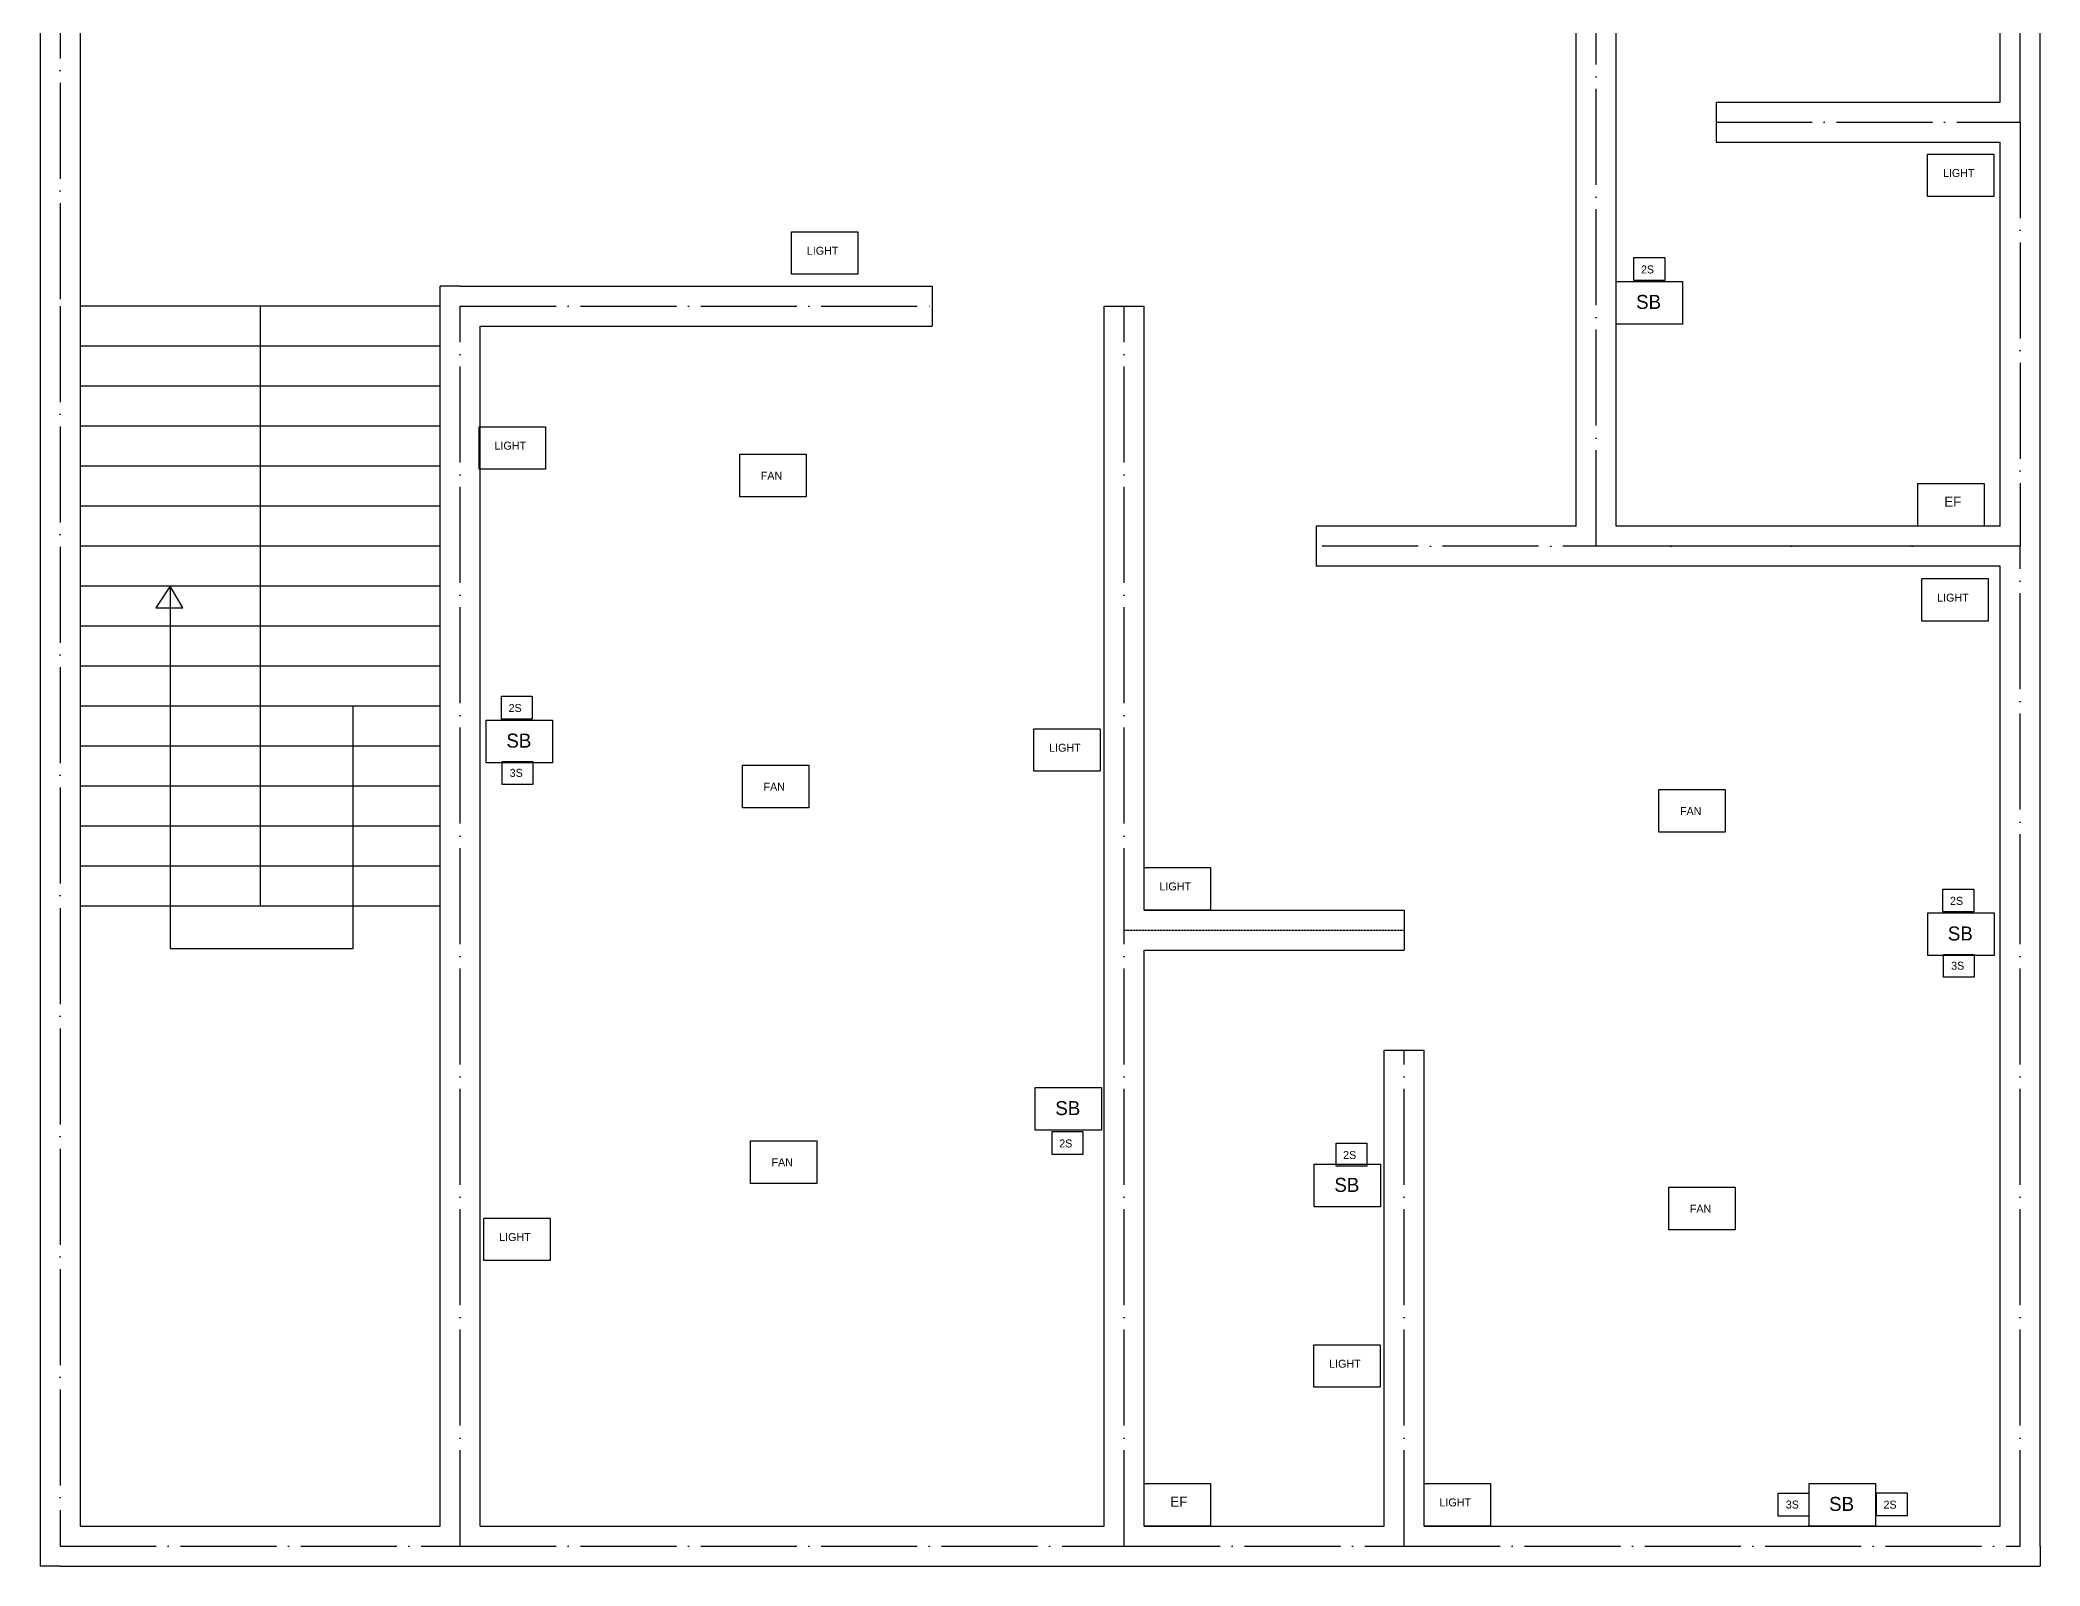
# Model space of a CAD drawing. Header units: feet. Extents: x 607 to 1125, y -337 to 426.
# Drawn here: x 606.8 to 1106.8, y -336.7 to 44.8 of the extents above; entities that cross this region are included whole.
import ezdxf

# ---------------------------------------------------------------- set-up
doc = ezdxf.new("R2010")
doc.units = ezdxf.units.FT
doc.header["$MEASUREMENT"] = 0
doc.linetypes.add('ACAD_ISO04W100', pattern=[30, 24, -3, 0, -3])
doc.linetypes.add('DASHED2', pattern=[0.375, 0.25, -0.125])

msp = doc.modelspace()

# ---------------------------------------------------------------- linework, layer by layer
at = {"linetype": 'ACAD_ISO04W100'}
for p, q in [((1101.81, 24.25), (1101.81, 130.25)), ((611.81, 94.25), (611.81, -21.75)), ((995.81, -81.75), (995.81, 82.25)), ((995.81, -81.75), (995.81, 24.25)), ((1025.81, 24.25), (1101.81, 24.25)), ((1101.81, 24.25), (1101.81, -81.75)), ((611.81, -21.75), (611.81, -331.75)), ((711.81, -331.75), (711.81, -21.75)), ((711.81, -21.75), (829.81, -21.75)), ((877.81, -331.75), (877.81, -21.75)), ((1101.81, -81.75), (925.81, -81.75)), ((1101.81, -81.75), (995.81, -81.75)), ((1101.81, -177.75), (1101.81, -81.75)), ((639.35, -91.75), (635.75, -97.18)), ((642.55, -97.18), (639.35, -91.75)), ((635.75, -97.18), (642.55, -97.18)), ((877.81, -331.75), (877.81, -177.75)), ((1101.81, -331.75), (1101.81, -177.75)), ((947.81, -331.75), (947.81, -207.75)), ((611.81, -331.75), (711.81, -331.75)), ((711.81, -331.75), (877.81, -331.75)), ((877.81, -331.75), (947.81, -331.75)), ((947.81, -331.75), (1101.81, -331.75))]:
    msp.add_line(p, q, dxfattribs=at)
for p, q in [((1106.81, 24.25), (1106.81, 130.25)), ((1096.81, 29.25), (1096.81, 125.25)), ((606.81, 94.25), (606.81, -21.75)), ((616.81, 94.25), (616.81, -21.75)), ((990.81, -76.75), (990.81, 82.25)), ((1000.81, -76.75), (1000.81, 82.25)), ((1025.81, 29.25), (1096.81, 29.25)), ((1025.81, 29.25), (1025.81, 19.25)), ((990.81, -76.75), (990.81, 24.25)), ((1000.81, -76.75), (1000.81, 24.25)), ((1106.81, -81.75), (1106.81, 24.25)), ((1025.81, 19.25), (1096.81, 19.25)), ((1096.81, -76.75), (1096.81, 19.25)), ((711.81, -16.75), (706.81, -16.75)), ((706.81, -21.75), (706.81, -16.75)), ((711.81, -16.75), (829.81, -16.75)), ((829.81, -16.75), (829.81, -26.75)), ((606.81, -21.75), (606.81, -331.75)), ((616.81, -21.75), (616.81, -326.75)), ((706.81, -21.75), (616.81, -21.75)), ((661.81, -21.75), (661.81, -171.75)), ((706.81, -326.75), (706.81, -21.75)), ((872.81, -326.75), (872.81, -21.75)), ((872.81, -21.75), (882.81, -21.75)), ((882.81, -172.75), (882.81, -21.75)), ((882.81, -172.75), (882.81, -21.75)), ((716.81, -326.75), (716.81, -26.75)), ((716.81, -26.75), (829.81, -26.75)), ((706.81, -31.75), (616.81, -31.75)), ((706.81, -41.75), (616.81, -41.75)), ((706.81, -51.75), (616.81, -51.75)), ((706.81, -61.75), (616.81, -61.75)), ((706.81, -71.75), (616.81, -71.75)), ((990.81, -76.75), (925.81, -76.75)), ((925.81, -76.75), (925.81, -86.75)), ((1096.81, -76.75), (1000.81, -76.75)), ((1096.81, -76.75), (1000.81, -76.75)), ((706.81, -81.75), (616.81, -81.75)), ((1101.81, -81.75), (995.81, -81.75)), ((1101.81, -81.75), (1005.81, -81.75)), ((1106.81, -177.75), (1106.81, -81.75)), ((1096.81, -86.75), (925.81, -86.75)), ((1096.81, -86.75), (995.81, -86.75)), ((1096.81, -177.75), (1096.81, -86.75)), ((706.81, -91.75), (616.81, -91.75)), ((639.35, -91.75), (639.35, -182.35)), ((706.81, -101.75), (616.81, -101.75)), ((706.81, -111.75), (616.81, -111.75)), ((706.81, -121.75), (616.81, -121.75)), ((685.09, -182.35), (685.09, -121.75)), ((706.81, -131.75), (616.81, -131.75)), ((706.81, -141.75), (616.81, -141.75)), ((706.81, -151.75), (616.81, -151.75)), ((706.81, -161.75), (616.81, -161.75)), ((706.81, -171.75), (616.81, -171.75)), ((882.81, -172.75), (947.81, -172.75)), ((947.81, -172.75), (947.81, -182.75)), ((1096.81, -326.75), (1096.81, -177.75)), ((1106.81, -331.75), (1106.81, -177.75)), ((639.35, -182.35), (685.09, -182.35)), ((882.81, -326.75), (882.81, -182.75)), ((882.81, -326.75), (882.81, -182.75)), ((882.81, -182.75), (947.81, -182.75)), ((942.81, -326.75), (942.81, -207.75)), ((942.81, -207.75), (952.81, -207.75)), ((952.81, -326.75), (952.81, -207.75)), ((616.81, -326.75), (706.81, -326.75)), ((716.81, -326.75), (872.81, -326.75)), ((882.81, -326.75), (942.81, -326.75)), ((952.81, -326.75), (1096.81, -326.75)), ((606.81, -331.75), (606.81, -336.75)), ((1106.81, -331.75), (1106.81, -336.75)), ((611.81, -336.75), (606.81, -336.75)), ((611.81, -336.75), (711.81, -336.75)), ((711.81, -336.75), (877.81, -336.75)), ((877.81, -336.75), (947.81, -336.75)), ((947.81, -336.75), (1101.81, -336.75)), ((1101.81, -336.75), (1106.81, -336.75))]:
    msp.add_line(p, q)
at = {"linetype": 'DASHED2'}
msp.add_line((877.81, -177.75), (947.81, -177.75), dxfattribs=at)
for points in [[(1078.68, 16.25), (1095.27, 16.25), (1095.27, 5.6), (1078.68, 5.6)], [(794.67, -3.18), (811.26, -3.18), (811.26, -13.83), (794.67, -13.83)], [(1000.81, -15.6), (1017.39, -15.6), (1017.39, -26.25), (1000.81, -26.25)], [(716.57, -51.92), (733.15, -51.92), (733.15, -62.57), (716.57, -62.57)], [(781.74, -58.81), (798.33, -58.81), (798.33, -69.46), (781.74, -69.46)], [(1076.28, -66.1), (1092.86, -66.1), (1092.86, -76.75), (1076.28, -76.75)], [(1077.23, -89.91), (1093.81, -89.91), (1093.81, -100.56), (1077.23, -100.56)], [(718.37, -125.27), (734.96, -125.27), (734.96, -135.92), (718.37, -135.92)], [(855.24, -127.42), (871.82, -127.42), (871.82, -138.08), (855.24, -138.08)], [(782.43, -136.57), (799.01, -136.57), (799.01, -147.22), (782.43, -147.22)], [(1011.55, -142.66), (1028.13, -142.66), (1028.13, -153.31), (1011.55, -153.31)], [(882.81, -162.1), (899.39, -162.1), (899.39, -172.75), (882.81, -172.75)], [(1078.74, -173.49), (1095.32, -173.49), (1095.32, -184.14), (1078.74, -184.14)], [(855.6, -217.15), (872.19, -217.15), (872.19, -227.8), (855.6, -227.8)], [(784.43, -230.45), (801.01, -230.45), (801.01, -241.11), (784.43, -241.11)], [(925.37, -236.33), (941.96, -236.33), (941.96, -246.99), (925.37, -246.99)], [(1014.01, -242.08), (1030.59, -242.08), (1030.59, -252.74), (1014.01, -252.74)], [(717.74, -249.75), (734.32, -249.75), (734.32, -260.41), (717.74, -260.41)], [(925.24, -281.42), (941.82, -281.42), (941.82, -292.08), (925.24, -292.08)], [(882.81, -316.1), (899.39, -316.1), (899.39, -326.75), (882.81, -326.75)], [(952.81, -316.1), (969.39, -316.1), (969.39, -326.75), (952.81, -326.75)], [(1049.06, -316.1), (1065.64, -316.1), (1065.64, -326.75), (1049.06, -326.75)]]:
    msp.add_lwpolyline(points, close=True)
at = {"linetype": 'ACAD_ISO04W100'}
for points in [[(1005.28, -9.66), (1012.98, -9.66), (1012.98, -15.37), (1005.28, -15.37)], [(722.18, -119.29), (729.88, -119.29), (729.88, -125), (722.18, -125)], [(722.32, -135.65), (730.01, -135.65), (730.01, -141.37), (722.32, -141.37)], [(1082.55, -167.51), (1090.24, -167.51), (1090.24, -173.22), (1082.55, -173.22)], [(1082.69, -183.87), (1090.38, -183.87), (1090.38, -189.58), (1082.69, -189.58)], [(859.86, -228.16), (867.55, -228.16), (867.55, -233.87), (859.86, -233.87)], [(930.81, -231.05), (938.5, -231.05), (938.5, -236.77), (930.81, -236.77)], [(1041.34, -318.58), (1049.04, -318.58), (1049.04, -324.3), (1041.34, -324.3)], [(1065.93, -318.47), (1073.62, -318.47), (1073.62, -324.19), (1065.93, -324.19)]]:
    msp.add_lwpolyline(points, close=True, dxfattribs=at)

# ---------------------------------------------------------------- texts
at = {"linetype": 'ACAD_ISO04W100', "attachment_point": 1}
for s, insert, char_height, width in [('LIGHT', (1082.55, 12.5), 2, 12.5818), ('LIGHT', (798.53, -6.93), 2, 12.5818), ('2S', (1007.05, -11.61), 2, 12.7755), ('SB', (1005.83, -18.98), 3.5, 15.6218), ('LIGHT', (720.43, -55.67), 2, 12.5818), ('FAN', (787.01, -63.17), 2, 9.6543), ('EF', (1082.85, -69.43), 2.5, 14.7641), ('LIGHT', (1081.09, -93.66), 2, 12.5818), ('2S', (723.95, -121.24), 2, 12.7755), ('SB', (723.4, -128.65), 3.5, 15.6218), ('LIGHT', (859.1, -131.18), 2, 12.5818), ('3S', (724.23, -137.46), 2, 5.7878), ('FAN', (787.69, -140.94), 2, 9.6543), ('FAN', (1016.81, -147.02), 2, 9.6543), ('LIGHT', (886.67, -165.85), 2, 12.5818), ('2S', (1084.31, -169.46), 2, 12.7755), ('SB', (1083.76, -176.87), 3.5, 15.6218), ('3S', (1084.59, -185.68), 2, 5.7878), ('SB', (860.63, -220.53), 3.5, 15.6218), ('FAN', (789.69, -234.82), 2, 9.6543), ('2S', (861.62, -230.11), 2, 12.7755), ('2S', (932.58, -233), 2, 12.7755), ('SB', (930.4, -239.72), 3.5, 15.6218), ('FAN', (1019.27, -246.45), 2, 9.6543), ('LIGHT', (721.6, -253.51), 2, 12.5818), ('LIGHT', (929.1, -285.18), 2, 12.5818), ('EF', (889.38, -319.43), 2.5, 14.7641), ('LIGHT', (956.67, -319.85), 2, 12.5818), ('SB', (1054.08, -319.48), 3.5, 15.6218), ('3S', (1043.25, -320.39), 2, 5.7878), ('2S', (1067.69, -320.42), 2, 12.7755)]:
    msp.add_mtext(s, dxfattribs=dict(at, insert=insert, char_height=char_height, width=width))

doc.saveas('drawing.dxf')
